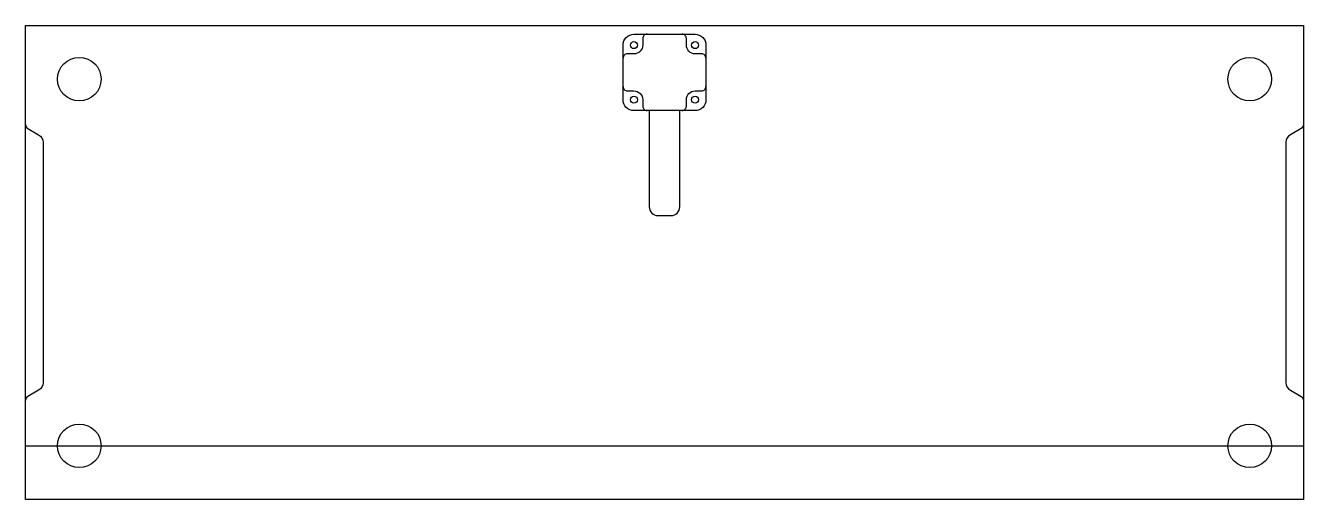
# Model space of a CAD drawing. Header units: millimetres. Extents: x 20 to 313, y 20 to 129.
import ezdxf

# ---------------------------------------------------------------- set-up
doc = ezdxf.new("R2010")
doc.units = ezdxf.units.MM
doc.header["$MEASUREMENT"] = 0

msp = doc.modelspace()

# ---------------------------------------------------------------- linework, layer by layer
msp.add_line((20, 32.3), (312.75, 32.3))
msp.add_lwpolyline([(20, 128.66), (312.75, 128.66), (312.75, 20), (20, 20)], close=True)
msp.add_lwpolyline([(159.38, 126.66), (173.38, 126.66, -0.414214), (175.88, 124.16), (175.88, 111.66, -0.414214), (173.38, 109.16), (159.38, 109.16, -0.414214), (156.88, 111.66), (156.88, 124.16, -0.414214)], format="xyb", close=True)
for points in [[(162.38, 126.66, 0.414214), (161.38, 125.66), (161.38, 124.16, -0.414214), (159.38, 122.16), (157.88, 122.16, 0.414214), (156.88, 121.16)], [(175.88, 121.16, 0.414214), (174.88, 122.16), (173.38, 122.16, -0.414214), (171.38, 124.16), (171.38, 125.66, 0.414214), (170.38, 126.66)], [(156.88, 114.66, 0.414214), (157.88, 113.66), (159.38, 113.66, -0.414214), (161.38, 111.66), (161.38, 110.16, 0.414214), (162.38, 109.16)], [(170.38, 109.16, 0.414214), (171.38, 110.16), (171.38, 111.66, -0.414214), (173.38, 113.66), (174.88, 113.66, 0.414214), (175.88, 114.66)], [(162.88, 109.16), (162.88, 87.09, 0.414214), (164.88, 85.09), (167.88, 85.09, 0.414214), (169.88, 87.09), (169.88, 109.16)], [(20, 105.93, 0.267949), (20.5, 105.06), (23, 103.62, -0.267949), (24, 101.89), (24, 46.77, -0.267949), (23, 45.04), (20.5, 43.6, 0.267949), (20, 42.73)], [(312.75, 105.93, -0.267949), (312.25, 105.06), (309.75, 103.62, 0.267949), (308.75, 101.89), (308.75, 46.77, 0.267949), (309.75, 45.04), (312.25, 43.6, -0.267949), (312.75, 42.73)]]:
    msp.add_lwpolyline(points, format="xyb")
for centre, radius in [((159.38, 124.16), 0.8), ((173.38, 124.16), 0.8), ((32.3, 116.36), 5), ((300.45, 116.36), 5), ((159.38, 111.66), 0.8), ((173.38, 111.66), 0.8), ((32.3, 32.3), 5), ((300.45, 32.3), 5)]:
    msp.add_circle(centre, radius)

doc.saveas('drawing.dxf')
